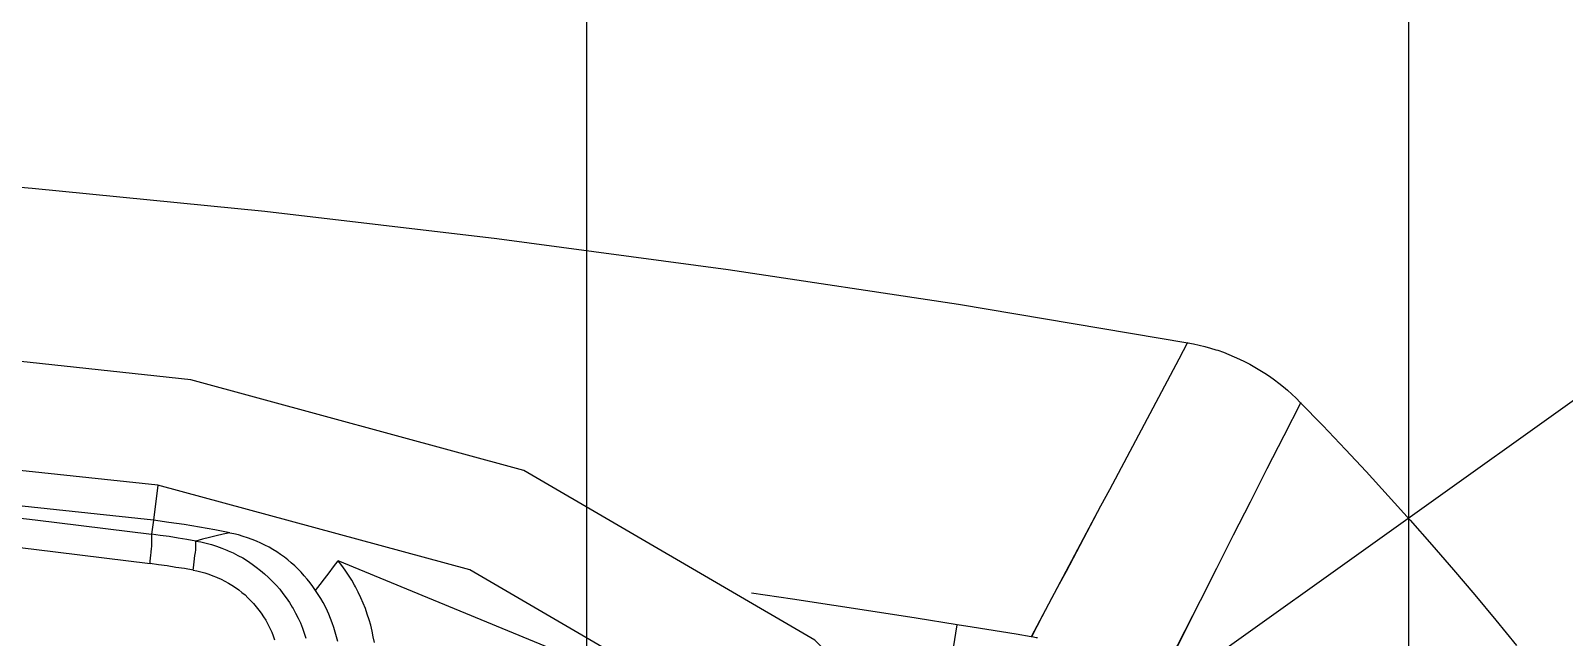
# Model space of a CAD drawing. Header units: millimetres. Extents: x -495897 to 1376592, y -28539 to 470976.
# Drawn here: x 184323 to 185743, y 212647 to 213209 of the extents above; entities that cross this region are included whole.
import ezdxf

# ---------------------------------------------------------------- set-up
doc = ezdxf.new("R2010")
doc.units = ezdxf.units.MM

msp = doc.modelspace()

# ---------------------------------------------------------------- linework, layer by layer
at = {"color": 0}
for p, q in [((185599.003, 210708.423), (185599.003, 217612.073)), ((184838.178, 212409.083), (184838.178, 215514.393)), ((184958.012, 212299.623), (186097.02, 213113.033)), ((184108.527, 213080.663), (184324.392, 213062.723)), ((184324.392, 213062.723), (184539.893, 213041.273)), ((184539.893, 213041.273), (184754.705, 213015.923)), ((184754.705, 213015.923), (184968.789, 212987.323)), ((184968.789, 212987.323), (185182.132, 212955.213)), ((185182.132, 212955.213), (185394.604, 212919.463)), ((185394.24, 212919.593), (185386.167, 212904.383)), ((185394.604, 212919.463), (185399.791, 212918.553)), ((185399.791, 212918.553), (185404.965, 212917.253)), ((185404.965, 212917.253), (185410.204, 212915.953)), ((185410.204, 212915.953), (185415.378, 212914.523)), ((185415.378, 212914.523), (185420.565, 212912.963)), ((185420.565, 212912.963), (185422.359, 212912.443)), ((185422.359, 212912.443), (185427.403, 212910.623)), ((185427.403, 212910.623), (185432.395, 212908.673)), ((185386.167, 212904.383), (185378.094, 212889.173)), ((185432.395, 212908.673), (185437.4, 212906.463)), ((185437.4, 212906.463), (185442.262, 212904.383)), ((185442.262, 212904.383), (185447.072, 212902.043)), ((185447.072, 212902.043), (185451.934, 212899.573)), ((185451.934, 212899.573), (185456.562, 212896.973)), ((185456.562, 212896.973), (185461.242, 212894.113)), ((185378.094, 212889.173), (185370.073, 212874.093)), ((185461.242, 212894.113), (185465.74, 212891.253)), ((185465.74, 212891.253), (185470.186, 212888.393)), ((185470.186, 212888.393), (185474.684, 212885.143)), ((185474.684, 212885.143), (185478.805, 212882.023)), ((185478.805, 212882.023), (185483.069, 212878.513)), ((185370.073, 212874.093), (185362.182, 212858.883)), ((185483.069, 212878.513), (185486.839, 212875.393)), ((185486.839, 212875.393), (185490.96, 212871.753)), ((185490.96, 212871.753), (185494.899, 212867.983)), ((185494.899, 212867.983), (185498.669, 212864.213)), ((185362.182, 212858.883), (185354.109, 212843.673)), ((185498.669, 212864.213), (185519.625, 212842.633)), ((185354.109, 212843.673), (185346.036, 212828.593)), ((185519.625, 212842.633), (185540.581, 212820.533)), ((185346.036, 212828.593), (185337.963, 212813.383)), ((185337.963, 212813.383), (185329.942, 212798.303)), ((185540.581, 212820.533), (185559.574, 212800.123)), ((185329.942, 212798.303), (185321.869, 212783.093)), ((185559.574, 212800.123), (185580.023, 212777.763)), ((184441.015, 212787.383), (184436.712, 212755.143)), ((185321.869, 212783.093), (185313.796, 212768.013)), ((185580.023, 212777.763), (185600.251, 212755.013)), ((184219.417, 212767.883), (184327.239, 212755.533)), ((184327.239, 212755.533), (184434.918, 212742.013)), ((184436.712, 212755.143), (184434.918, 212742.013)), ((185313.796, 212768.013), (185265.41, 212677.143)), ((185313.796, 212768.013), (185281.738, 212707.433)), ((185600.251, 212755.013), (185620.518, 212732.263)), ((184218.312, 212740.583), (184326.186, 212728.233)), ((184435.1, 212741.883), (184434.918, 212742.013)), ((184435.282, 212741.493), (184435.1, 212741.883)), ((184435.282, 212741.363), (184435.282, 212741.493)), ((184435.464, 212739.803), (184435.282, 212741.363)), ((184511.228, 212742.273), (184507.471, 212743.183)), ((184515.544, 212741.363), (184511.228, 212742.273)), ((184519.847, 212740.063), (184515.544, 212741.363)), ((184523.929, 212738.633), (184519.847, 212740.063)), ((184326.186, 212728.233), (184433.683, 212714.843)), ((184434.736, 212725.763), (184434.918, 212728.493)), ((184434.918, 212728.493), (184435.282, 212731.093)), ((184435.282, 212734.083), (184435.464, 212734.473)), ((184435.282, 212731.093), (184435.282, 212734.083)), ((184435.464, 212738.113), (184435.464, 212739.803)), ((184435.464, 212737.203), (184435.464, 212738.113)), ((184435.464, 212734.473), (184435.464, 212737.203)), ((184475.595, 212724.983), (184475.92, 212727.713)), ((184475.92, 212735.643), (184475.92, 212735.773)), ((184475.92, 212735.773), (184480.782, 212734.863)), ((184476.102, 212735.383), (184475.92, 212735.643)), ((184475.92, 212728.233), (184476.102, 212731.093)), ((184475.92, 212727.713), (184475.92, 212728.233)), ((184476.102, 212735.253), (184476.102, 212735.383)), ((184476.102, 212733.693), (184476.102, 212735.253)), ((184476.102, 212731.873), (184476.102, 212733.693)), ((184476.102, 212731.093), (184476.102, 212731.873)), ((184480.782, 212734.863), (184485.592, 212733.823)), ((184485.592, 212733.823), (184490.454, 212732.393)), ((184490.454, 212732.393), (184495.264, 212730.963)), ((184495.264, 212730.963), (184500.126, 212729.143)), ((184500.126, 212729.143), (184504.767, 212727.193)), ((184504.767, 212727.193), (184505.859, 212726.803)), ((184505.859, 212726.803), (184510.5, 212724.723)), ((184528.063, 212737.203), (184523.929, 212738.633)), ((184532.184, 212735.643), (184528.063, 212737.203)), ((184536.136, 212733.823), (184532.184, 212735.643)), ((184540.075, 212732.003), (184536.136, 212733.823)), ((184543.832, 212730.053), (184540.075, 212732.003)), ((184547.42, 212727.973), (184543.832, 212730.053)), ((184550.995, 212725.763), (184547.42, 212727.973)), ((185620.518, 212732.263), (185640.382, 212709.123)), ((184433.683, 212714.843), (184433.865, 212717.183)), ((184433.865, 212717.183), (184434.19, 212719.913)), ((184434.19, 212719.913), (184434.372, 212722.513)), ((184434.372, 212722.513), (184434.736, 212725.243)), ((184434.736, 212725.243), (184434.736, 212725.763)), ((184473.801, 212711.073), (184474.126, 212713.803)), ((184474.126, 212713.803), (184474.49, 212716.403)), ((184474.49, 212716.403), (184474.867, 212719.133)), ((184474.867, 212719.653), (184475.231, 212722.383)), ((184474.867, 212719.133), (184474.867, 212719.653)), ((184475.231, 212722.383), (184475.595, 212724.983)), ((184510.5, 212724.723), (184514.985, 212722.383)), ((184514.985, 212722.383), (184519.483, 212720.043)), ((184519.483, 212720.043), (184523.747, 212717.313)), ((184523.747, 212717.313), (184528.063, 212714.453)), ((184528.063, 212714.453), (184532.002, 212711.593)), ((184532.002, 212711.593), (184535.954, 212708.603)), ((184554.57, 212723.293), (184550.995, 212725.763)), ((184558.002, 212720.953), (184554.57, 212723.293)), ((184561.213, 212718.483), (184558.002, 212720.953)), ((184564.424, 212715.493), (184561.213, 212718.483)), ((184567.635, 212712.893), (184564.424, 212715.493)), ((184570.716, 212709.773), (184567.635, 212712.893)), ((184611.211, 212713.023), (184607.766, 212717.313)), ((184614.24, 212708.733), (184611.211, 212713.023)), ((184473.437, 212708.733), (184473.801, 212711.073)), ((184473.437, 212708.733), (184477.012, 212708.083)), ((184477.012, 212708.083), (184480.782, 212707.303)), ((184480.782, 212707.303), (184484.357, 212706.263)), ((184484.357, 212706.263), (184488.114, 212704.963)), ((184488.114, 212704.963), (184491.689, 212703.663)), ((184491.689, 212703.663), (184495.264, 212702.233)), ((184495.264, 212702.233), (184495.823, 212702.103)), ((184495.823, 212702.103), (184499.398, 212700.543)), ((184499.398, 212700.543), (184502.791, 212698.723)), ((184502.791, 212698.723), (184506.236, 212696.773)), ((184535.954, 212708.603), (184539.711, 212705.353)), ((184539.711, 212705.353), (184543.468, 212701.973)), ((184543.468, 212701.973), (184547.043, 212698.333)), ((184547.043, 212698.333), (184550.436, 212694.823)), ((184573.55, 212706.783), (184570.716, 212709.773)), ((184576.449, 212703.533), (184573.55, 212706.783)), ((184579.283, 212700.283), (184576.449, 212703.533)), ((184581.805, 212696.903), (184579.283, 212700.283)), ((184617.308, 212704.053), (184614.24, 212708.733)), ((184620.337, 212699.503), (184617.308, 212704.053)), ((184623.041, 212694.823), (184620.337, 212699.503)), ((185281.738, 212707.433), (185275.459, 212695.733)), ((185421.111, 212710.423), (185405.888, 212680.263)), ((185421.111, 212710.423), (185405.888, 212680.393)), ((185640.382, 212709.123), (185660.09, 212685.983)), ((184506.236, 212696.773), (184509.447, 212694.823)), ((184509.447, 212694.823), (184512.658, 212692.613)), ((184512.658, 212692.613), (184515.726, 212690.403)), ((184515.726, 212690.403), (184518.755, 212688.193)), ((184518.755, 212688.193), (184521.641, 212685.853)), ((184521.641, 212685.853), (184524.306, 212683.123)), ((184550.436, 212694.823), (184553.699, 212691.053)), ((184553.699, 212691.053), (184556.728, 212687.023)), ((184556.728, 212687.023), (184559.796, 212682.993)), ((184584.522, 212693.523), (184581.805, 212696.903)), ((184586.81, 212690.013), (184584.522, 212693.523)), ((184589.332, 212686.243), (184586.81, 212690.013)), ((184591.672, 212682.603), (184589.332, 212686.243)), ((184623.73, 212693.393), (184623.041, 212694.823)), ((184626.434, 212688.323), (184623.73, 212693.393)), ((184628.774, 212683.253), (184626.434, 212688.323)), ((184630.88, 212678.313), (184628.774, 212683.253)), ((185275.459, 212695.733), (185268.673, 212682.993)), ((185660.09, 212685.983), (185679.629, 212662.583)), ((184524.306, 212683.123), (184527.01, 212680.393)), ((184527.01, 212680.393), (184529.48, 212677.793)), ((184529.48, 212677.793), (184532.002, 212674.933)), ((184532.002, 212674.933), (184534.524, 212671.813)), ((184534.524, 212671.813), (184536.682, 212668.823)), ((184559.796, 212682.993), (184562.643, 212678.833)), ((184562.643, 212678.833), (184565.347, 212674.543)), ((184565.347, 212674.543), (184566.036, 212673.243)), ((184566.036, 212673.243), (184568.376, 212668.953)), ((184593.83, 212678.703), (184591.672, 212682.603)), ((184595.988, 212674.673), (184593.83, 212678.703)), ((184597.951, 212670.773), (184595.988, 212674.673)), ((184599.186, 212668.043), (184597.951, 212670.773)), ((184633.038, 212673.243), (184630.88, 212678.313)), ((184634.832, 212668.043), (184633.038, 212673.243)), ((185265.41, 212677.143), (185249.316, 212647.113)), ((185268.673, 212682.993), (185259.365, 212665.443)), ((185405.888, 212680.393), (185377.912, 212625.273)), ((185405.888, 212680.263), (185390.301, 212649.063)), ((184536.682, 212668.823), (184538.84, 212665.573)), ((184538.84, 212665.573), (184540.816, 212662.323)), ((184540.816, 212662.323), (184541.128, 212661.673)), ((184541.128, 212661.673), (184543.104, 212658.163)), ((184543.104, 212658.163), (184544.703, 212655.043)), ((184544.703, 212655.043), (184546.354, 212651.403)), ((184568.376, 212668.953), (184570.716, 212664.273)), ((184570.716, 212664.273), (184572.861, 212659.853)), ((184572.861, 212659.853), (184574.655, 212655.173)), ((184574.655, 212655.173), (184576.449, 212650.493)), ((184600.798, 212663.883), (184599.186, 212668.043)), ((184602.397, 212659.853), (184600.798, 212663.883)), ((184603.866, 212655.693), (184602.397, 212659.853)), ((184605.101, 212651.403), (184603.866, 212655.693)), ((184636.431, 212662.843), (184634.832, 212668.043)), ((184638.082, 212657.773), (184636.431, 212662.843)), ((184639.317, 212652.313), (184638.082, 212657.773)), ((185162.411, 212541.943), (185181.027, 212658.163)), ((185259.365, 212665.443), (185249.68, 212647.113)), ((185679.629, 212662.583), (185698.947, 212638.923)), ((184546.354, 212651.403), (184547.784, 212647.893)), ((184547.784, 212647.893), (184549.019, 212644.253)), ((184576.449, 212650.493), (184577.866, 212645.683)), ((184606.349, 212647.113), (184605.101, 212651.403)), ((184607.441, 212642.823), (184606.349, 212647.113)), ((184640.37, 212646.983), (184639.317, 212652.313)), ((184641.475, 212641.783), (184640.37, 212646.983)), ((185390.301, 212649.063), (185359.66, 212587.963))]:
    msp.add_line(p, q, dxfattribs=at)
for points in [[(184471.279, 212885.143), (183938.955, 212942.473), (183404.941, 212971.073), (182870.355, 212971.073), (182336.328, 212942.473), (181804.004, 212885.143)], [(185509.446, 211846.833), (185425.414, 212155.453), (185268.192, 212424.943), (185049.168, 212643.993), (184779.743, 212801.163), (184471.279, 212885.143)], [(184441.015, 212787.383), (183920.755, 212842.633), (183398.857, 212870.193), (182876.4, 212870.193), (182354.515, 212842.633), (181834.268, 212787.383)], [(185499.033, 212863.953), (185483.368, 212833.273), (185467.742, 212802.593), (185452.142, 212771.783), (185436.607, 212741.103), (185421.111, 212710.423)], [(184436.712, 212755.143), (183918.168, 212810.263), (183397.986, 212837.693), (182877.219, 212837.693), (182356.998, 212810.263), (181838.402, 212755.143)], [(185411.621, 211816.803), (185333.335, 212105.403), (185186.461, 212357.473), (184981.659, 212562.223), (184729.615, 212709.123), (184441.015, 212787.383)], [(184507.653, 212743.313), (184493.548, 212746.043), (184479.404, 212748.513), (184465.221, 212750.983), (184450.986, 212753.063), (184436.712, 212755.143)], [(184475.92, 212735.773), (184467.769, 212737.203), (184459.592, 212738.503), (184451.402, 212739.803), (184443.173, 212740.973), (184434.918, 212742.013)], [(184507.653, 212743.313), (184501.244, 212742.013), (184494.9, 212740.583), (184488.569, 212739.023), (184482.251, 212737.463), (184475.92, 212735.773)], [(184473.437, 212708.733), (184465.494, 212710.163), (184457.538, 212711.333), (184449.582, 212712.633), (184441.626, 212713.803), (184433.683, 212714.843)], [(184586.81, 212690.013), (184591.087, 212695.343), (184595.286, 212700.803), (184599.446, 212706.263), (184603.606, 212711.853), (184607.766, 212717.313)], [(185341.551, 211983.593), (185258.403, 212184.963), (185138.972, 212363.453), (184987.73, 212514.773), (184809.175, 212634.243), (184607.766, 212717.313)], [(185181.027, 212658.163), (185142.976, 212664.273), (185104.886, 212670.253), (185066.744, 212676.103), (185028.602, 212681.823), (184990.434, 212687.413)], [(185249.316, 212647.113), (185235.666, 212649.323), (185222.016, 212651.663), (185208.366, 212653.873), (185194.703, 212656.083), (185181.027, 212658.163)], [(185255.413, 212646.073), (185254.217, 212646.203), (185252.982, 212646.463), (185251.747, 212646.723), (185250.525, 212646.853), (185249.316, 212647.113)]]:
    msp.add_lwpolyline(points, dxfattribs=at)

doc.saveas('drawing.dxf')
